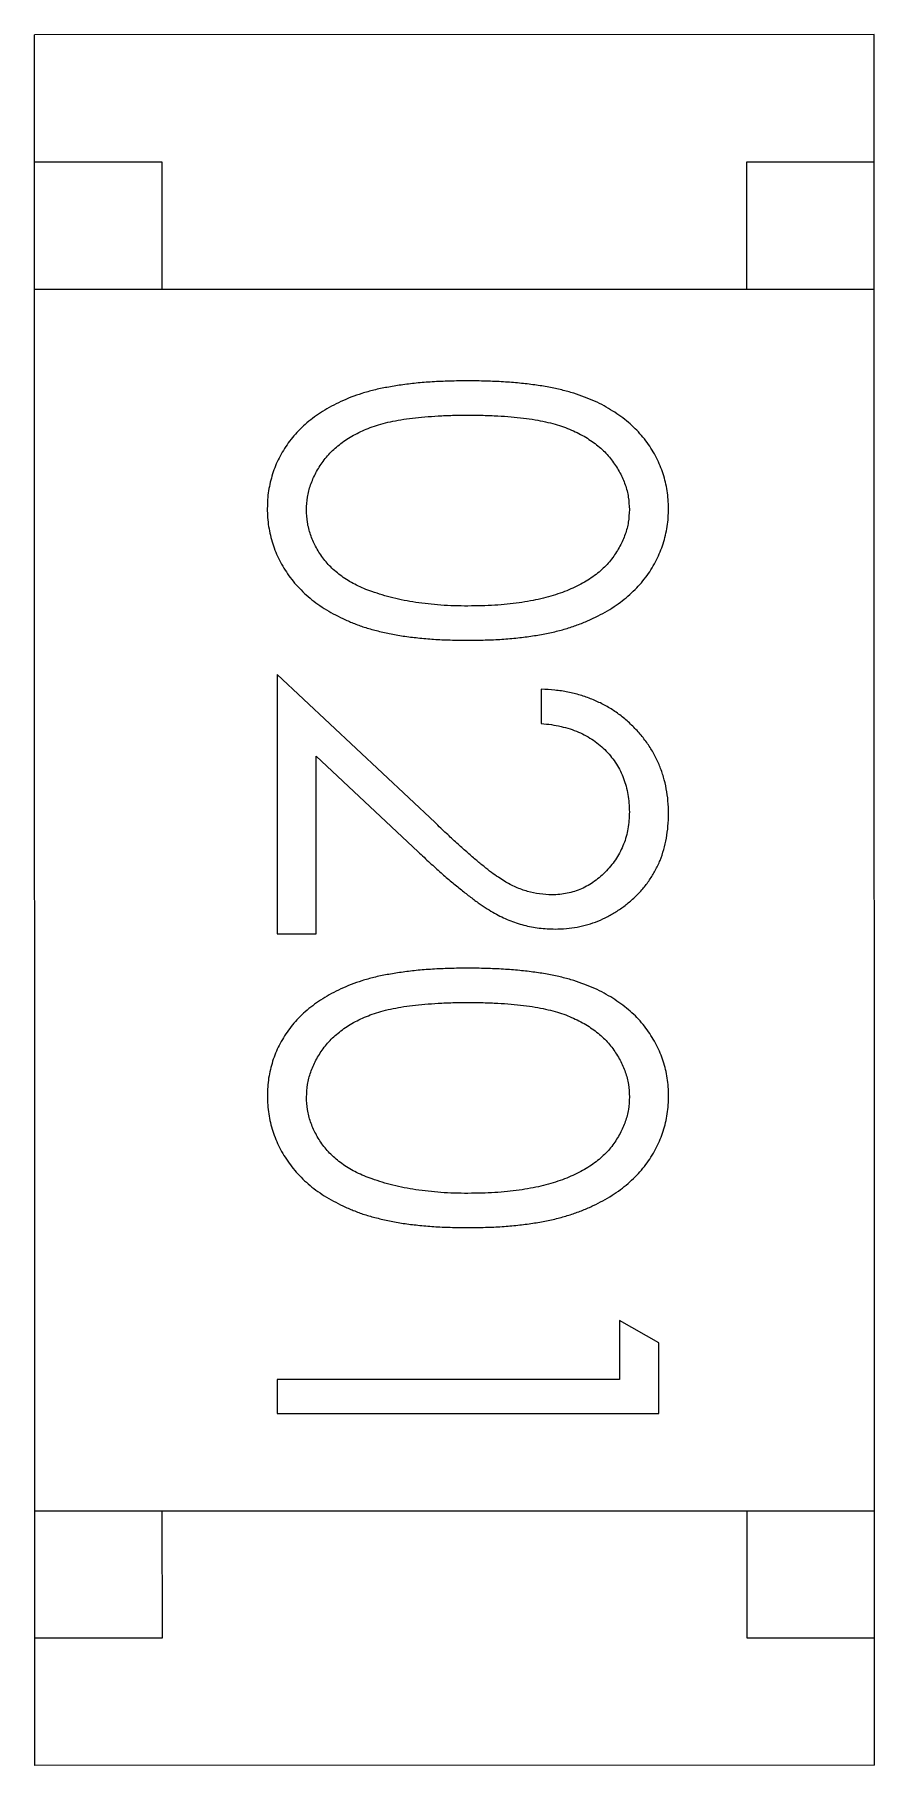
# Model space of a CAD drawing. Header units: millimetres. Extents: x 0 to 297, y 0 to 210.
# Drawn here: x 226.228 to 226.558, y 122.03 to 122.71 of the extents above; entities that cross this region are included whole.
import ezdxf

# ---------------------------------------------------------------- set-up
doc = ezdxf.new("R2010")
doc.units = ezdxf.units.MM
doc.layers.get('0').update_dxf_attribs({"linetype": 'CONTINUOUS'})

msp = doc.modelspace()

# ---------------------------------------------------------------- linework, layer by layer
at = {"color": 7, "linetype": 'Continuous'}
for p, q in [((226.55839, 122.71044), (226.22839, 122.7104)), ((226.22848, 122.0304), (226.22839, 122.7104)), ((226.55848, 122.03044), (226.55839, 122.71044)), ((226.2284, 122.6604), (226.2784, 122.66041)), ((226.2784, 122.66041), (226.2784, 122.61041)), ((226.5084, 122.66044), (226.5584, 122.66044)), ((226.5084, 122.61044), (226.5084, 122.66044)), ((226.2284, 122.6104), (226.5584, 122.61044)), ((226.3237, 122.45899), (226.32372, 122.35707)), ((226.38579, 122.40082), (226.3237, 122.45899)), ((226.42755, 122.45323), (226.42755, 122.43977)), ((226.3391, 122.35707), (226.33909, 122.42687)), ((226.33909, 122.42687), (226.37915, 122.38934)), ((226.32372, 122.35707), (226.3391, 122.35707)), ((226.45835, 122.20516), (226.45835, 122.18208)), ((226.47374, 122.19636), (226.45835, 122.20516)), ((226.47374, 122.16862), (226.47374, 122.19636)), ((226.45835, 122.18208), (226.32374, 122.18207)), ((226.32374, 122.18207), (226.32374, 122.1686)), ((226.32374, 122.1686), (226.47374, 122.16862)), ((226.22846, 122.1304), (226.55846, 122.13044)), ((226.27846, 122.13041), (226.27847, 122.08041)), ((226.50847, 122.08044), (226.50846, 122.13044)), ((226.27847, 122.08041), (226.22847, 122.0804)), ((226.55847, 122.08044), (226.50847, 122.08044)), ((226.55848, 122.03044), (226.22848, 122.0304))]:
    msp.add_line(p, q, dxfattribs=at)
for points, knots in [([(226.39863, 122.57438), (226.39624, 122.57437), (226.3916, 122.57434), (226.38484, 122.57403), (226.37848, 122.57354), (226.37254, 122.57281), (226.36701, 122.57191), (226.36186, 122.57086), (226.35714, 122.56953), (226.3528, 122.56802), (226.3488, 122.56632), (226.34508, 122.56446), (226.34161, 122.56245), (226.33841, 122.56027), (226.33544, 122.55797), (226.33271, 122.5555), (226.33028, 122.55284), (226.32808, 122.55005), (226.32616, 122.54712), (226.32447, 122.54411), (226.32301, 122.54102), (226.32189, 122.53782), (226.32097, 122.53455), (226.32031, 122.5312), (226.31991, 122.52774), (226.31987, 122.52541), (226.31985, 122.52422)], [0, 0, 0, 0, 0.068113, 0.132564, 0.193427, 0.250218, 0.303569, 0.353576, 0.400235, 0.443586, 0.484619, 0.524292, 0.56238, 0.599049, 0.63494, 0.669782, 0.704009, 0.737842, 0.771098, 0.803896, 0.836415, 0.868639, 0.900715, 0.933378, 0.966213, 1, 1, 1, 1]), ([(226.47754, 122.52424), (226.47752, 122.52543), (226.47748, 122.52776), (226.47707, 122.53122), (226.47642, 122.53458), (226.47547, 122.53787), (226.47431, 122.54109), (226.47285, 122.54421), (226.47113, 122.54723), (226.46918, 122.55019), (226.46696, 122.55299), (226.46452, 122.55567), (226.46179, 122.55812), (226.45884, 122.56046), (226.45562, 122.5626), (226.45219, 122.56464), (226.44848, 122.56645), (226.44451, 122.56812), (226.44021, 122.5696), (226.43551, 122.57088), (226.4304, 122.572), (226.42486, 122.57285), (226.41889, 122.57354), (226.41251, 122.57404), (226.4057, 122.57434), (226.40103, 122.57437), (226.39863, 122.57438)], [0, 0, 0, 0, 0.033742, 0.066533, 0.099153, 0.13154, 0.164087, 0.196563, 0.229707, 0.263315, 0.297504, 0.331686, 0.366482, 0.4021, 0.438958, 0.476748, 0.515985, 0.556589, 0.599519, 0.645765, 0.695487, 0.748721, 0.805687, 0.866754, 0.931405, 1, 1, 1, 1]), ([(226.33523, 122.52377), (226.33532, 122.52542), (226.33548, 122.52873), (226.33678, 122.5336), (226.33885, 122.53834), (226.34123, 122.54211), (226.34353, 122.54496), (226.34545, 122.54702), (226.34761, 122.5489), (226.34992, 122.55068), (226.35243, 122.55232), (226.35514, 122.55378), (226.35804, 122.55514), (226.36115, 122.55638), (226.36456, 122.55747), (226.36833, 122.5584), (226.37247, 122.55916), (226.37698, 122.55983), (226.38188, 122.56029), (226.38715, 122.56065), (226.3928, 122.56091), (226.39669, 122.56092), (226.39869, 122.56092)], [0, 0, 0, 0, 0.060034, 0.120278, 0.182348, 0.247919, 0.281641, 0.315701, 0.350322, 0.385703, 0.421819, 0.459196, 0.497866, 0.538301, 0.58121, 0.628183, 0.679403, 0.734699, 0.794074, 0.858416, 0.927049, 1, 1, 1, 1]), ([(226.39869, 122.56092), (226.4007, 122.56092), (226.40461, 122.56091), (226.41027, 122.56065), (226.41556, 122.56031), (226.42045, 122.55978), (226.42498, 122.55919), (226.42912, 122.55836), (226.43288, 122.55746), (226.43629, 122.55636), (226.4394, 122.55511), (226.44231, 122.55376), (226.44501, 122.55226), (226.44752, 122.55063), (226.44985, 122.54889), (226.45198, 122.547), (226.45392, 122.54498), (226.45616, 122.54212), (226.45852, 122.53838), (226.46066, 122.53368), (226.46189, 122.52877), (226.46207, 122.52545), (226.46216, 122.52379)], [0, 0, 0, 0, 0.073302, 0.142286, 0.206253, 0.266017, 0.321612, 0.372532, 0.419497, 0.462398, 0.502825, 0.541489, 0.579034, 0.615143, 0.650298, 0.684912, 0.718701, 0.752189, 0.817245, 0.879117, 0.939613, 1, 1, 1, 1]), ([(226.31985, 122.52422), (226.31987, 122.52303), (226.3199, 122.52066), (226.32035, 122.51714), (226.321, 122.5137), (226.32194, 122.51036), (226.32316, 122.5071), (226.32458, 122.5039), (226.32635, 122.50081), (226.32833, 122.4978), (226.33058, 122.49491), (226.33312, 122.49218), (226.33588, 122.48958), (226.33894, 122.48718), (226.34224, 122.48492), (226.34581, 122.48285), (226.34961, 122.48092), (226.35368, 122.47915), (226.35806, 122.47753), (226.36281, 122.47622), (226.3679, 122.47503), (226.37335, 122.47407), (226.37917, 122.47338), (226.38534, 122.47282), (226.39188, 122.47254), (226.39635, 122.47249), (226.39864, 122.47246)], [0, 0, 0, 0, 0.033824, 0.067298, 0.10028, 0.133019, 0.165736, 0.198792, 0.232372, 0.266409, 0.301016, 0.336196, 0.371972, 0.408574, 0.446394, 0.485225, 0.525372, 0.567224, 0.611081, 0.65775, 0.70702, 0.759235, 0.814484, 0.873227, 0.934937, 1, 1, 1, 1]), ([(226.36099, 122.4916), (226.35994, 122.49198), (226.35789, 122.49274), (226.35496, 122.49407), (226.35224, 122.49553), (226.34971, 122.49714), (226.3474, 122.49889), (226.34526, 122.50073), (226.34335, 122.50274), (226.34111, 122.50555), (226.33875, 122.50924), (226.33676, 122.51395), (226.33544, 122.51879), (226.3353, 122.52211), (226.33523, 122.52377)], [0, 0, 0, 0, 0.075949, 0.148549, 0.218996, 0.286119, 0.351826, 0.416074, 0.478265, 0.540325, 0.660405, 0.774606, 0.887187, 1, 1, 1, 1]), ([(226.39864, 122.47246), (226.40095, 122.47249), (226.40543, 122.47254), (226.412, 122.47283), (226.41821, 122.47337), (226.42405, 122.47412), (226.42953, 122.47508), (226.43465, 122.47623), (226.4394, 122.47765), (226.44382, 122.47924), (226.4479, 122.48107), (226.45175, 122.48297), (226.4553, 122.4851), (226.45861, 122.48733), (226.46163, 122.48976), (226.46441, 122.49231), (226.46693, 122.49503), (226.46915, 122.49792), (226.47115, 122.50089), (226.47285, 122.50398), (226.47431, 122.50715), (226.47548, 122.51041), (226.47642, 122.51374), (226.47708, 122.51717), (226.47748, 122.52068), (226.47752, 122.52305), (226.47754, 122.52424)], [0, 0, 0, 0, 0.065278, 0.127205, 0.186168, 0.241675, 0.294115, 0.343609, 0.390387, 0.434463, 0.476646, 0.517002, 0.555936, 0.593716, 0.630057, 0.665601, 0.700745, 0.734917, 0.768681, 0.802087, 0.834849, 0.867433, 0.900138, 0.932806, 0.966212, 1, 1, 1, 1]), ([(226.46216, 122.52379), (226.46207, 122.52215), (226.4619, 122.51887), (226.46066, 122.51402), (226.45851, 122.50935), (226.45618, 122.5056), (226.45389, 122.50274), (226.45188, 122.50069), (226.44967, 122.49873), (226.44718, 122.49693), (226.44447, 122.49524), (226.44152, 122.49369), (226.43834, 122.49224), (226.43492, 122.49092), (226.43124, 122.48976), (226.42735, 122.48868), (226.42317, 122.48788), (226.41877, 122.48713), (226.4141, 122.48663), (226.40919, 122.48617), (226.40403, 122.48599), (226.4005, 122.48595), (226.3987, 122.48592)], [0, 0, 0, 0, 0.059689, 0.119507, 0.181075, 0.246162, 0.279894, 0.314468, 0.350403, 0.387474, 0.426147, 0.466624, 0.508745, 0.553328, 0.600058, 0.649177, 0.700552, 0.754894, 0.811825, 0.871514, 0.934319, 1, 1, 1, 1]), ([(226.3987, 122.48592), (226.3969, 122.48594), (226.39335, 122.48597), (226.38813, 122.48624), (226.38311, 122.4867), (226.37829, 122.48727), (226.37368, 122.48811), (226.36926, 122.48904), (226.36504, 122.49023), (226.36233, 122.49114), (226.36099, 122.4916)], [0, 0, 0, 0, 0.141157, 0.277773, 0.409244, 0.535676, 0.657497, 0.775458, 0.889412, 1, 1, 1, 1]), ([(226.47756, 122.40432), (226.47752, 122.406), (226.47745, 122.40929), (226.47677, 122.41412), (226.47565, 122.41875), (226.47413, 122.42318), (226.47211, 122.42738), (226.4697, 122.43141), (226.46684, 122.43523), (226.46353, 122.43878), (226.45993, 122.44204), (226.45603, 122.44492), (226.45187, 122.44735), (226.44747, 122.44938), (226.44285, 122.45101), (226.43796, 122.45217), (226.43284, 122.45297), (226.42934, 122.45315), (226.42755, 122.45323)], [0, 0, 0, 0, 0.06445, 0.126725, 0.187421, 0.247417, 0.306749, 0.366595, 0.427749, 0.490235, 0.553031, 0.614805, 0.676505, 0.738096, 0.801021, 0.864897, 0.931209, 1, 1, 1, 1]), ([(226.42755, 122.43977), (226.42889, 122.43964), (226.43149, 122.4394), (226.43526, 122.43865), (226.43882, 122.43771), (226.44214, 122.43648), (226.44522, 122.43496), (226.44809, 122.43322), (226.45073, 122.43123), (226.4531, 122.42897), (226.45523, 122.42651), (226.4571, 122.42389), (226.45868, 122.42111), (226.45994, 122.41817), (226.46093, 122.4151), (226.46166, 122.41187), (226.46208, 122.40849), (226.46214, 122.40618), (226.46217, 122.40501)], [0, 0, 0, 0, 0.073648, 0.143686, 0.210962, 0.275557, 0.338064, 0.399311, 0.4594, 0.51934, 0.579024, 0.637809, 0.695959, 0.754122, 0.813113, 0.873453, 0.935561, 1, 1, 1, 1]), ([(226.46217, 122.40501), (226.46214, 122.40389), (226.46208, 122.40168), (226.46165, 122.39845), (226.46096, 122.39535), (226.45997, 122.39238), (226.45871, 122.38955), (226.45716, 122.38684), (226.45531, 122.38429), (226.45323, 122.38187), (226.45095, 122.37967), (226.44852, 122.37777), (226.44601, 122.37612), (226.44337, 122.37476), (226.44062, 122.37374), (226.43777, 122.37302), (226.43481, 122.37255), (226.43279, 122.37249), (226.43177, 122.37246)], [0, 0, 0, 0, 0.068027, 0.133505, 0.19695, 0.26027, 0.322741, 0.384982, 0.448465, 0.513424, 0.578224, 0.640011, 0.700094, 0.760067, 0.819012, 0.877878, 0.938035, 1, 1, 1, 1]), ([(226.43297, 122.359), (226.43445, 122.35905), (226.43737, 122.35914), (226.44169, 122.35971), (226.44583, 122.36072), (226.44986, 122.36205), (226.4537, 122.36386), (226.45739, 122.36603), (226.46097, 122.36856), (226.46432, 122.3715), (226.46746, 122.3747), (226.47013, 122.37825), (226.47243, 122.382), (226.47435, 122.38598), (226.47578, 122.39024), (226.47679, 122.39473), (226.47744, 122.39944), (226.47752, 122.40268), (226.47756, 122.40432)], [0, 0, 0, 0, 0.06271, 0.123347, 0.183401, 0.242828, 0.302097, 0.36242, 0.423725, 0.487032, 0.550491, 0.612709, 0.674265, 0.73617, 0.799211, 0.863483, 0.930525, 1, 1, 1, 1]), ([(226.43177, 122.37246), (226.43014, 122.37253), (226.4269, 122.37265), (226.42212, 122.37369), (226.41746, 122.37539), (226.41366, 122.37737), (226.41054, 122.37941), (226.40785, 122.3813), (226.40493, 122.38365), (226.40164, 122.3863), (226.3981, 122.38938), (226.39426, 122.39284), (226.39011, 122.39669), (226.38727, 122.39941), (226.38579, 122.40082)], [0, 0, 0, 0, 0.088014, 0.174976, 0.2638, 0.355443, 0.406413, 0.465519, 0.533076, 0.609353, 0.693899, 0.787171, 0.889197, 1, 1, 1, 1]), ([(226.37915, 122.38934), (226.38069, 122.38791), (226.38366, 122.38514), (226.38801, 122.38119), (226.39215, 122.37763), (226.39603, 122.37444), (226.39965, 122.37158), (226.40304, 122.36912), (226.40619, 122.36702), (226.41001, 122.36468), (226.41476, 122.36237), (226.42065, 122.36045), (226.42674, 122.35922), (226.43088, 122.35908), (226.43297, 122.359)], [0, 0, 0, 0, 0.09953, 0.192079, 0.277712, 0.357454, 0.429648, 0.495771, 0.555538, 0.608657, 0.707578, 0.804328, 0.901298, 1, 1, 1, 1]), ([(226.39866, 122.34361), (226.39627, 122.3436), (226.39163, 122.34357), (226.38487, 122.34326), (226.37851, 122.34277), (226.37257, 122.34204), (226.36704, 122.34114), (226.36189, 122.34009), (226.35717, 122.33876), (226.35283, 122.33725), (226.34883, 122.33555), (226.34511, 122.33369), (226.34164, 122.33168), (226.33844, 122.3295), (226.33547, 122.3272), (226.33274, 122.32473), (226.33031, 122.32207), (226.32811, 122.31928), (226.32619, 122.31636), (226.3245, 122.31334), (226.32304, 122.31025), (226.32192, 122.30705), (226.321, 122.30378), (226.32034, 122.30043), (226.31994, 122.29697), (226.3199, 122.29464), (226.31988, 122.29345)], [0, 0, 0, 0, 0.068113, 0.132564, 0.193427, 0.250218, 0.303569, 0.353576, 0.400235, 0.443586, 0.484619, 0.524292, 0.56238, 0.599049, 0.63494, 0.669782, 0.704009, 0.737842, 0.771098, 0.803896, 0.836415, 0.868639, 0.900715, 0.933378, 0.966213, 1, 1, 1, 1]), ([(226.47757, 122.29347), (226.47755, 122.29466), (226.47751, 122.29699), (226.4771, 122.30045), (226.47645, 122.30381), (226.4755, 122.3071), (226.47434, 122.31032), (226.47288, 122.31344), (226.47116, 122.31646), (226.46921, 122.31942), (226.46699, 122.32223), (226.46455, 122.3249), (226.46182, 122.32736), (226.45887, 122.32969), (226.45565, 122.33183), (226.45222, 122.33387), (226.44851, 122.33568), (226.44454, 122.33735), (226.44024, 122.33884), (226.43554, 122.34011), (226.43043, 122.34124), (226.42488, 122.34208), (226.41892, 122.34277), (226.41254, 122.34327), (226.40573, 122.34357), (226.40106, 122.3436), (226.39866, 122.34361)], [0, 0, 0, 0, 0.033742, 0.066533, 0.099153, 0.13154, 0.164087, 0.196563, 0.229707, 0.263315, 0.297504, 0.331686, 0.366482, 0.4021, 0.438958, 0.476748, 0.515985, 0.556589, 0.599519, 0.645765, 0.695487, 0.748721, 0.805687, 0.866754, 0.931405, 1, 1, 1, 1]), ([(226.33526, 122.293), (226.33535, 122.29466), (226.33551, 122.29796), (226.33681, 122.30283), (226.33888, 122.30757), (226.34126, 122.31134), (226.34356, 122.31419), (226.34548, 122.31625), (226.34764, 122.31813), (226.34995, 122.31991), (226.35246, 122.32155), (226.35517, 122.32301), (226.35807, 122.32437), (226.36118, 122.32561), (226.36459, 122.3267), (226.36836, 122.32763), (226.3725, 122.32839), (226.37701, 122.32907), (226.38191, 122.32952), (226.38718, 122.32988), (226.39283, 122.33014), (226.39672, 122.33015), (226.39872, 122.33015)], [0, 0, 0, 0, 0.060034, 0.120278, 0.182348, 0.247919, 0.281641, 0.315701, 0.350322, 0.385703, 0.421819, 0.459196, 0.497866, 0.538301, 0.58121, 0.628183, 0.679403, 0.734699, 0.794074, 0.858416, 0.927049, 1, 1, 1, 1]), ([(226.39872, 122.33015), (226.40073, 122.33015), (226.40464, 122.33014), (226.4103, 122.32988), (226.41559, 122.32954), (226.42048, 122.32901), (226.42501, 122.32842), (226.42915, 122.32759), (226.43291, 122.32669), (226.43632, 122.32559), (226.43943, 122.32434), (226.44234, 122.32299), (226.44504, 122.3215), (226.44755, 122.31986), (226.44988, 122.31812), (226.45201, 122.31623), (226.45395, 122.31421), (226.45619, 122.31135), (226.45855, 122.30761), (226.46069, 122.30291), (226.46192, 122.298), (226.4621, 122.29468), (226.46219, 122.29302)], [0, 0, 0, 0, 0.073302, 0.142286, 0.206253, 0.266017, 0.321612, 0.372532, 0.419497, 0.462398, 0.502825, 0.541489, 0.579034, 0.615143, 0.650298, 0.684912, 0.718701, 0.752189, 0.817245, 0.879117, 0.939613, 1, 1, 1, 1]), ([(226.31988, 122.29345), (226.3199, 122.29226), (226.31993, 122.28989), (226.32038, 122.28637), (226.32103, 122.28293), (226.32197, 122.27959), (226.32319, 122.27633), (226.32461, 122.27313), (226.32638, 122.27004), (226.32836, 122.26703), (226.33061, 122.26414), (226.33315, 122.26141), (226.33591, 122.25881), (226.33897, 122.25641), (226.34227, 122.25415), (226.34584, 122.25208), (226.34964, 122.25015), (226.35371, 122.24838), (226.35809, 122.24676), (226.36284, 122.24545), (226.36793, 122.24426), (226.37338, 122.2433), (226.3792, 122.24261), (226.38537, 122.24205), (226.39191, 122.24177), (226.39638, 122.24172), (226.39867, 122.24169)], [0, 0, 0, 0, 0.033824, 0.067298, 0.10028, 0.133019, 0.165736, 0.198792, 0.232372, 0.266409, 0.301016, 0.336196, 0.371972, 0.408574, 0.446394, 0.485225, 0.525372, 0.567224, 0.611081, 0.65775, 0.70702, 0.759235, 0.814484, 0.873227, 0.934937, 1, 1, 1, 1]), ([(226.36102, 122.26083), (226.35997, 122.26121), (226.35792, 122.26197), (226.35499, 122.26331), (226.35227, 122.26476), (226.34974, 122.26637), (226.34743, 122.26812), (226.34529, 122.26996), (226.34338, 122.27198), (226.34114, 122.27478), (226.33878, 122.27847), (226.33679, 122.28318), (226.33547, 122.28803), (226.33533, 122.29134), (226.33526, 122.293)], [0, 0, 0, 0, 0.075949, 0.148549, 0.218996, 0.286119, 0.351826, 0.416074, 0.478265, 0.540325, 0.660405, 0.774606, 0.887187, 1, 1, 1, 1]), ([(226.39867, 122.24169), (226.40098, 122.24172), (226.40546, 122.24177), (226.41203, 122.24206), (226.41824, 122.2426), (226.42408, 122.24335), (226.42956, 122.24431), (226.43468, 122.24546), (226.43943, 122.24689), (226.44385, 122.24847), (226.44793, 122.2503), (226.45178, 122.2522), (226.45533, 122.25433), (226.45864, 122.25656), (226.46166, 122.25899), (226.46444, 122.26155), (226.46696, 122.26426), (226.46918, 122.26715), (226.47118, 122.27012), (226.47288, 122.27321), (226.47434, 122.27638), (226.47551, 122.27964), (226.47645, 122.28297), (226.47711, 122.2864), (226.47751, 122.28991), (226.47755, 122.29228), (226.47757, 122.29347)], [0, 0, 0, 0, 0.065278, 0.127205, 0.186168, 0.241675, 0.294115, 0.343609, 0.390387, 0.434463, 0.476646, 0.517002, 0.555936, 0.593716, 0.630057, 0.665601, 0.700745, 0.734917, 0.768681, 0.802087, 0.834849, 0.867433, 0.900138, 0.932806, 0.966212, 1, 1, 1, 1]), ([(226.46219, 122.29302), (226.4621, 122.29138), (226.46193, 122.2881), (226.46069, 122.28325), (226.45854, 122.27858), (226.45621, 122.27483), (226.45392, 122.27197), (226.45191, 122.26992), (226.4497, 122.26796), (226.44721, 122.26616), (226.4445, 122.26447), (226.44155, 122.26292), (226.43837, 122.26147), (226.43495, 122.26015), (226.43127, 122.25899), (226.42738, 122.25791), (226.4232, 122.25711), (226.4188, 122.25636), (226.41413, 122.25586), (226.40922, 122.2554), (226.40406, 122.25522), (226.40053, 122.25518), (226.39873, 122.25515)], [0, 0, 0, 0, 0.059689, 0.119507, 0.181075, 0.246162, 0.279894, 0.314468, 0.350403, 0.387474, 0.426147, 0.466624, 0.508745, 0.553328, 0.600058, 0.649177, 0.700552, 0.754894, 0.811825, 0.871514, 0.934319, 1, 1, 1, 1]), ([(226.39873, 122.25515), (226.39693, 122.25517), (226.39338, 122.2552), (226.38816, 122.25547), (226.38314, 122.25593), (226.37832, 122.2565), (226.37371, 122.25734), (226.36929, 122.25827), (226.36507, 122.25946), (226.36236, 122.26037), (226.36102, 122.26083)], [0, 0, 0, 0, 0.141157, 0.277773, 0.409244, 0.535676, 0.657497, 0.775458, 0.889412, 1, 1, 1, 1])]:
    msp.add_open_spline(points, degree=3, knots=knots, dxfattribs=at)

doc.saveas('drawing.dxf')
